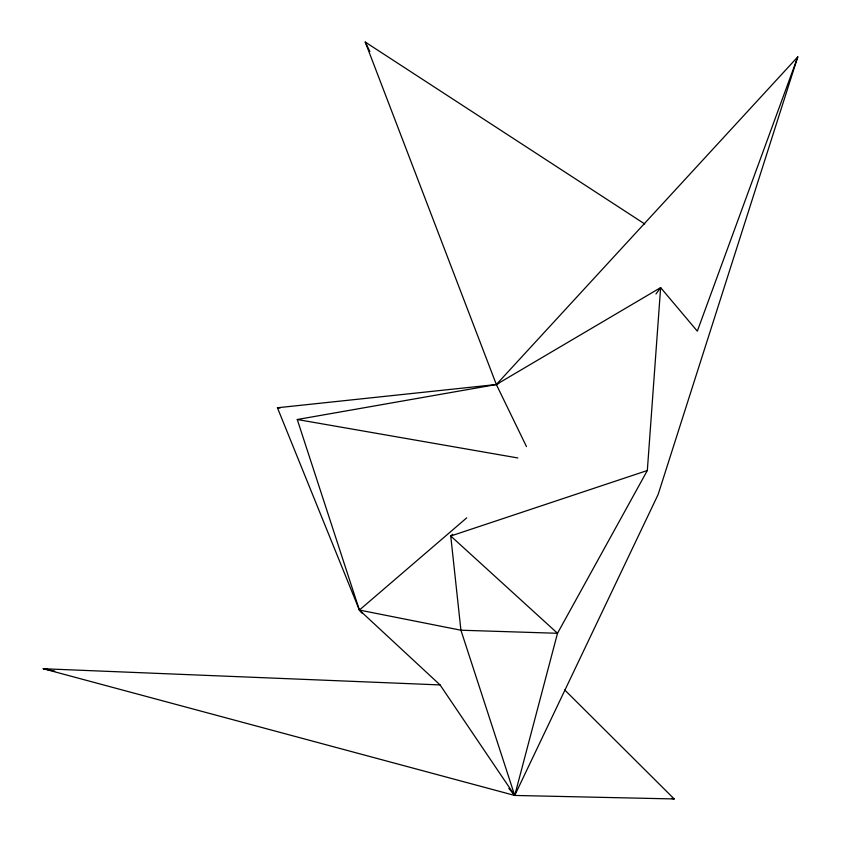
<?xml version="1.0" encoding="UTF-8"?>
<svg xmlns="http://www.w3.org/2000/svg" width="841" height="841" viewBox="0 0 841 841"><rect width="100%" height="100%" fill="white"/><g stroke="black" fill="none" stroke-linecap="round" stroke-linejoin="round"><path stroke-width="1.26" d="M47.17 668.847L43.227 668.732L514.724 795.449L557.509 633.284L647.328 470.518L660.637 287.622L496.348 384.526L297.262 419.512L359.391 610.072L361.914 613.078M452.668 534.256L450.744 536.011L460.921 630.214L514.724 795.449L440.064 684.921L359.391 610.072L277.425 407.769L496.348 384.526L797.773 56.873L658.125 494.497L514.724 795.449L674.198 798.95L564.774 689.998M797.773 56.873L697.315 331.154L660.637 287.622L655.98 293.961M466.713 517.856L359.391 610.072L460.921 630.214L557.509 633.284L450.744 536.011L647.328 470.518M526.477 446.603L496.348 384.526L498.724 383.422M440.064 684.921L43.227 668.732L54.781 671.118M277.425 407.769L280.042 408.001M297.262 419.512L517.814 457.956M671.633 798.424L674.198 798.95M496.348 384.526L365.236 42.05L644.763 223.979M508.847 788.427L514.724 795.449M365.236 42.05L369.882 51.469"/></g></svg>
